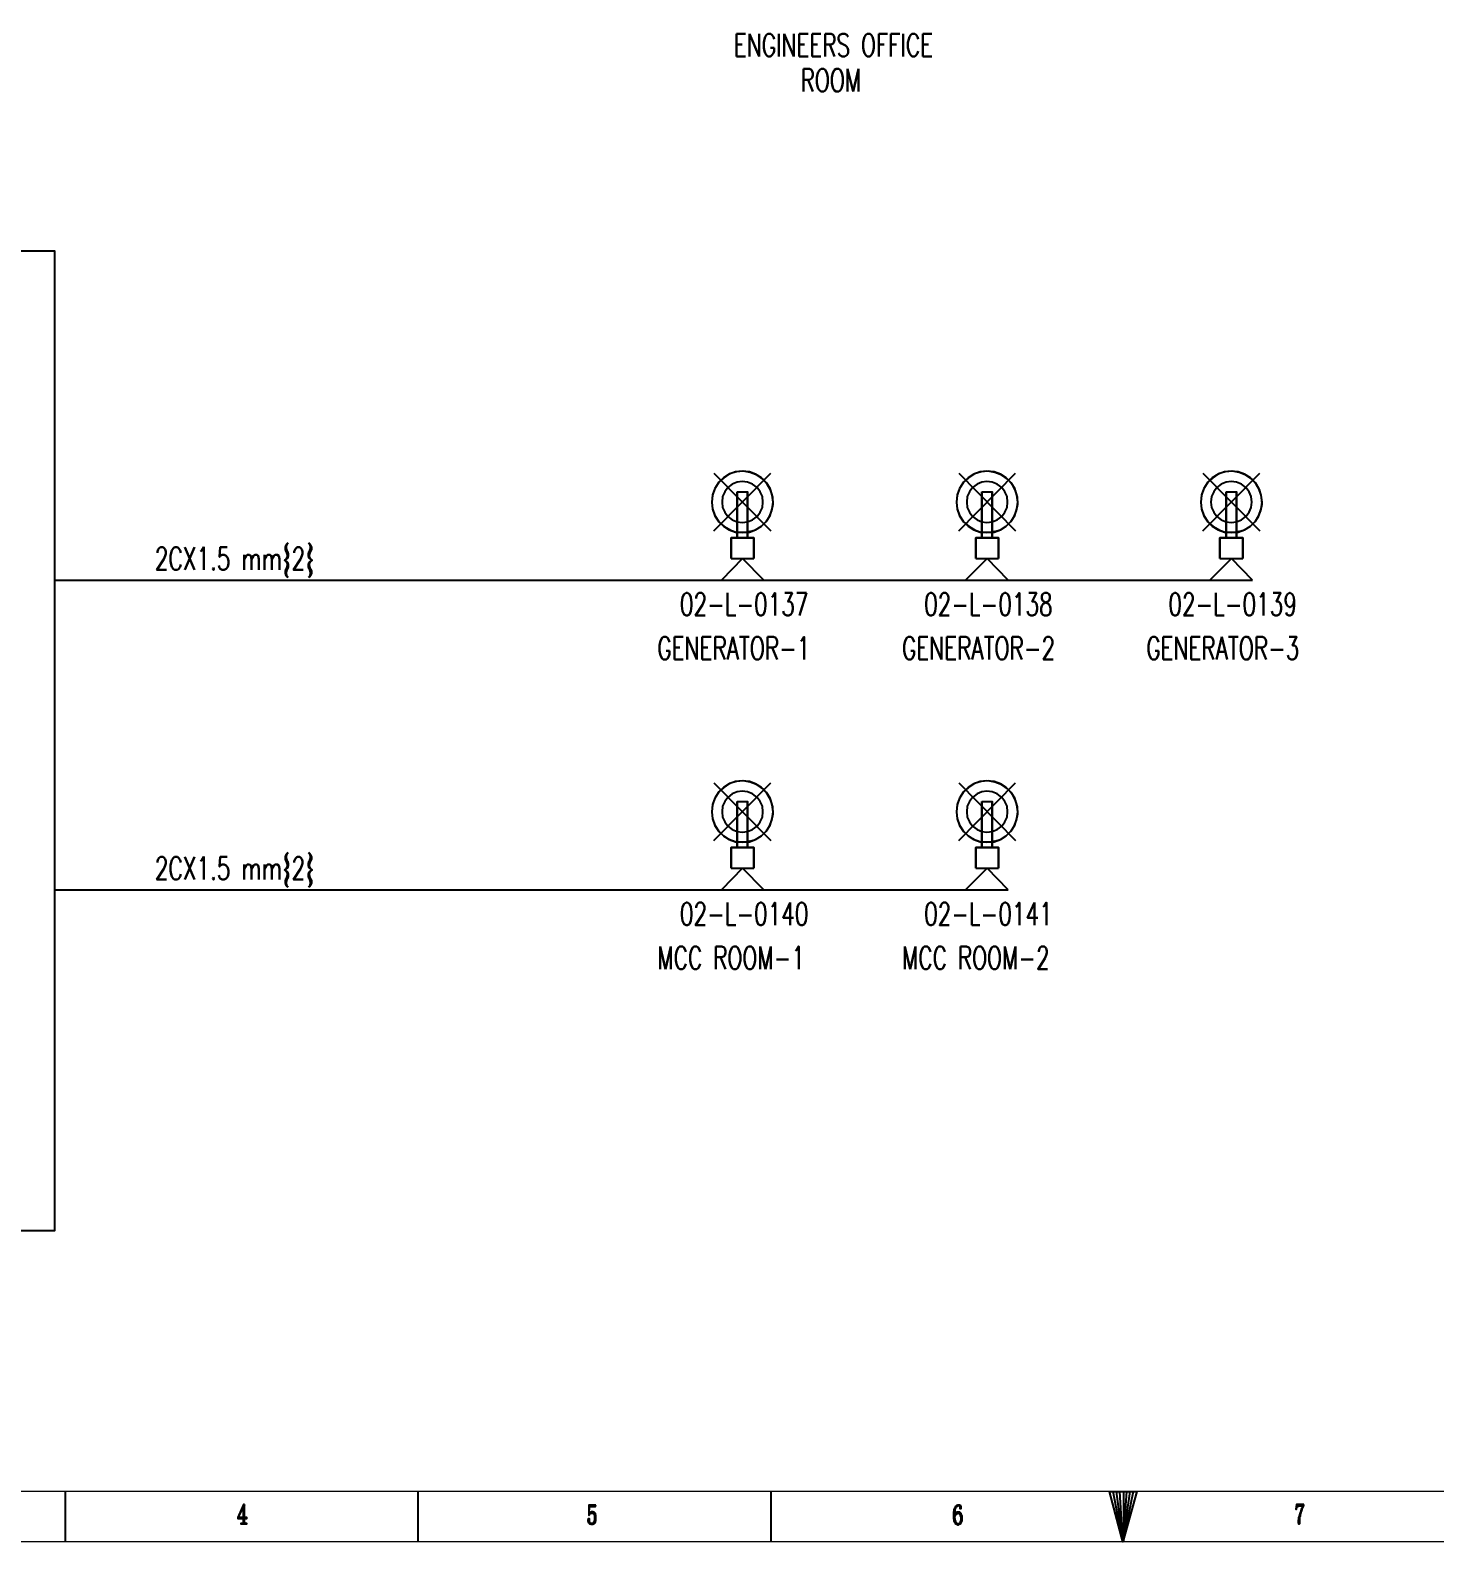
# Model space of a CAD drawing. Header units: inches. Extents: x 35 to 2894, y 23 to 617.
# Drawn here: x 2257.3 to 2536.1, y 22.8 to 322.8 of the extents above; entities that cross this region are included whole.
import ezdxf

# ---------------------------------------------------------------- set-up
doc = ezdxf.new("R2010")
doc.units = ezdxf.units.IN
doc.header["$MEASUREMENT"] = 0
doc.layers.add('Layer 1', color=7, linetype='Continuous')
doc.layers.add('LGT1', color=7, linetype='Continuous')
doc.styles.add('HZTXT', font='simplexs.shx', dxfattribs={"width": 0.7, "bigfont": 'hztxt.shx'})

msp = doc.modelspace()

# ---------------------------------------------------------------- hatches: boundary and pattern name
at = {"layer": 'Layer 1'}
for points in [[(2299.84, 30.19), (2299.66, 30.19), (2298.5, 27.61), (2298.5, 27.43), (2299.57, 27.43), (2299.57, 26.54), (2299.48, 26.45), (2299.13, 26.45), (2299.13, 26.36), (2300.28, 26.36), (2300.28, 26.45), (2300.02, 26.45), (2299.93, 26.54), (2299.93, 26.63), (2299.84, 26.72), (2299.84, 27.43), (2300.28, 27.43), (2300.28, 27.61), (2299.84, 27.61), (2298.59, 27.61), (2299.57, 29.56)], [(2299.84, 30.19), (2299.57, 29.56), (2299.57, 27.61), (2298.59, 27.61), (2299.84, 27.61)], [(2369.58, 30.1), (2368.16, 30.1), (2368.16, 28.05), (2368.25, 28.05), (2368.34, 28.14), (2368.34, 28.23), (2368.25, 28.32), (2368.34, 29.83), (2369.5, 29.83)], [(2441.64, 30.1), (2441.38, 30.1), (2441.29, 30.01), (2441.2, 30.01), (2441.2, 29.92), (2441.11, 29.92), (2441.02, 29.83), (2440.93, 29.74), (2440.93, 29.65), (2440.84, 29.56), (2440.75, 29.48), (2440.75, 29.3), (2440.67, 29.21), (2440.67, 28.85), (2440.58, 28.76), (2440.58, 28.14), (2440.58, 27.96), (2440.58, 27.34), (2440.67, 27.25), (2440.67, 26.9), (2440.75, 26.81), (2440.75, 26.72), (2440.84, 26.72), (2440.84, 26.63), (2440.93, 26.54), (2440.93, 26.45), (2441.02, 26.36), (2441.47, 26.36), (2441.38, 26.36), (2441.29, 26.45), (2441.2, 26.45), (2441.2, 26.54), (2441.11, 26.63), (2441.02, 26.72), (2441.02, 26.9), (2440.93, 26.98), (2440.93, 27.34), (2440.84, 27.52), (2440.84, 27.78), (2440.93, 27.87), (2440.93, 28.05), (2440.84, 28.14), (2440.84, 28.59), (2440.93, 28.67), (2440.93, 29.39), (2441.02, 29.48), (2441.02, 29.56), (2441.11, 29.65), (2441.11, 29.74), (2441.2, 29.83), (2441.29, 29.83), (2441.38, 29.92), (2441.47, 29.92), (2441.55, 30.01), (2441.91, 30.01), (2441.82, 30.01), (2441.82, 30.1), (2441.73, 30.1)], [(2441.91, 30.01), (2441.55, 30.01), (2441.64, 30.01), (2441.73, 29.92), (2441.82, 29.83), (2441.82, 29.39), (2441.91, 29.39), (2442.09, 29.39), (2442.09, 29.48), (2442.09, 29.83), (2442, 29.92)], [(2510.14, 30.19), (2508.63, 30.19), (2508.54, 29.3), (2508.63, 29.3), (2508.63, 29.39), (2508.63, 29.48), (2508.72, 29.56), (2508.72, 29.65), (2508.81, 29.74), (2508.9, 29.83), (2508.99, 29.83), (2509.08, 29.92), (2510.06, 29.92), (2510.14, 30.01)], [(2368.16, 27.43), (2368.16, 27.34), (2368.07, 27.34), (2368.07, 27.25), (2367.98, 27.16), (2367.98, 26.9), (2368.07, 26.81), (2368.07, 26.72), (2368.16, 26.63), (2368.25, 26.54), (2368.25, 26.45), (2368.34, 26.36), (2368.78, 26.45), (2368.52, 26.45), (2368.43, 26.54), (2368.34, 26.63), (2368.25, 26.63), (2368.25, 26.72), (2368.25, 26.81), (2368.34, 26.9), (2368.34, 27.34), (2368.25, 27.34)], [(2368.43, 28.59), (2368.34, 28.5), (2368.34, 28.41), (2368.25, 28.32), (2368.34, 28.23), (2368.43, 28.32), (2368.43, 28.41), (2368.52, 28.41), (2368.61, 28.5), (2368.78, 28.5)], [(2368.87, 28.76), (2368.69, 28.76), (2368.61, 28.67), (2368.52, 28.67), (2368.43, 28.59), (2368.78, 28.5), (2369.05, 28.5), (2369.05, 28.41), (2369.14, 28.32), (2369.23, 28.23), (2369.23, 28.14), (2369.32, 28.05), (2369.32, 27.07), (2369.23, 26.98), (2369.23, 26.81), (2369.14, 26.72), (2369.14, 26.63), (2369.05, 26.54), (2368.96, 26.45), (2368.78, 26.45), (2368.34, 26.36), (2368.52, 26.36), (2368.61, 26.27), (2369.05, 26.27), (2369.14, 26.36), (2369.23, 26.45), (2369.32, 26.45), (2369.41, 26.54), (2369.41, 26.63), (2369.5, 26.72), (2369.5, 26.9), (2369.58, 26.98), (2369.58, 28.05), (2369.5, 28.14), (2369.5, 28.41), (2369.41, 28.41), (2369.41, 28.5), (2369.32, 28.5), (2369.32, 28.59), (2369.23, 28.67), (2369.14, 28.67), (2369.05, 28.76)], [(2441.11, 28.5), (2441.02, 28.41), (2440.93, 28.32), (2440.93, 28.23), (2440.84, 28.14), (2440.93, 28.05), (2441.02, 28.14), (2441.11, 28.23), (2441.2, 28.32), (2441.29, 28.41), (2441.38, 28.41), (2441.47, 28.5), (2441.55, 28.5)], [(2441.55, 28.67), (2441.29, 28.67), (2441.2, 28.59), (2441.11, 28.5), (2441.55, 28.5), (2441.64, 28.41), (2441.73, 28.41), (2441.82, 28.32), (2441.82, 28.23), (2441.91, 28.14), (2441.91, 27.96), (2442, 27.87), (2442, 26.9), (2441.91, 26.81), (2441.91, 26.63), (2441.82, 26.54), (2441.82, 26.45), (2441.73, 26.45), (2441.64, 26.36), (2441.11, 26.36), (2441.11, 26.27), (2441.29, 26.27), (2441.38, 26.18), (2441.55, 26.18), (2441.64, 26.27), (2441.73, 26.27), (2441.82, 26.36), (2441.91, 26.36), (2442, 26.45), (2442, 26.54), (2442.09, 26.54), (2442.09, 26.63), (2442.18, 26.72), (2442.18, 26.9), (2442.27, 26.98), (2442.27, 27.96), (2442.18, 28.05), (2442.18, 28.23), (2442.09, 28.32), (2442.09, 28.41), (2442, 28.5), (2441.91, 28.59), (2441.82, 28.59), (2441.82, 28.67)], [(2510.06, 29.92), (2509.88, 29.92), (2509.88, 29.74), (2509.79, 29.65), (2509.79, 29.48), (2509.7, 29.39), (2509.61, 29.21), (2509.61, 29.12), (2509.52, 29.03), (2509.52, 28.85), (2509.43, 28.76), (2509.43, 28.59), (2509.34, 28.5), (2509.34, 28.32), (2509.25, 28.23), (2509.25, 28.05), (2509.17, 27.96), (2509.17, 27.7), (2509.08, 27.61), (2509.08, 27.43), (2509.08, 27.34), (2509.08, 27.25), (2508.99, 27.07), (2508.99, 26.54), (2509.08, 26.45), (2509.08, 26.36), (2509.17, 26.36), (2509.25, 26.36), (2509.34, 26.45), (2509.34, 27.78), (2509.43, 27.87), (2509.43, 28.23), (2509.52, 28.32), (2509.52, 28.41), (2509.61, 28.59), (2509.61, 28.85), (2509.7, 28.94), (2509.7, 29.03), (2509.79, 29.12), (2509.79, 29.3), (2509.88, 29.39), (2509.88, 29.56), (2509.97, 29.65), (2509.97, 29.74), (2510.06, 29.83)]]:
    msp.add_hatch(color=0, dxfattribs=at).paths.add_polyline_path(points)

# ---------------------------------------------------------------- linework, layer by layer
msp.add_lwpolyline([(2191.93, 278.99), (2262.12, 278.99), (2262.12, 84.49), (2191.93, 84.49)], close=True)
at = {"layer": 'Layer 1', "color": 5, "lineweight": 15}
msp.add_lwpolyline([(2054.21, 616.81), (2894.28, 616.81), (2894.28, 22.8), (2054.21, 22.8), (2054.21, 616.81)], dxfattribs=at)
at = {"layer": 'Layer 1', "color": 0, "lineweight": 9}
msp.add_lwpolyline([(2064.18, 606.84), (2884.32, 606.84), (2884.32, 32.77), (2064.18, 32.77), (2064.18, 606.84)], dxfattribs=at)
at = {"layer": 'Layer 1', "color": 1, "lineweight": -3}
for points in [[(2404.77, 228.72), (2404.68, 230.14), (2404.32, 231.48), (2403.61, 232.72), (2402.72, 233.7), (2401.57, 234.5), (2400.23, 235.03), (2398.9, 235.3), (2397.47, 235.12), (2396.14, 234.77), (2394.98, 233.97), (2394, 233.08), (2393.2, 231.83), (2392.76, 230.59), (2392.58, 229.16)], [(2404.77, 229.16), (2404.59, 230.5), (2404.15, 231.83), (2403.43, 232.99), (2402.46, 233.97), (2401.3, 234.68), (2400.05, 235.12), (2398.63, 235.3), (2397.3, 235.12), (2396.05, 234.68), (2394.89, 233.97), (2393.92, 232.99), (2393.2, 231.83), (2392.76, 230.5), (2392.58, 229.16), (2392.76, 227.83), (2393.2, 226.49), (2393.92, 225.34), (2394.89, 224.36), (2396.05, 223.65), (2397.3, 223.2), (2398.63, 223.11), (2400.05, 223.2), (2401.3, 223.65), (2402.46, 224.36), (2403.43, 225.34), (2404.15, 226.49), (2404.59, 227.83), (2404.77, 229.16)], [(2393.03, 223.47), (2404.32, 234.86)], [(2393.03, 234.86), (2404.32, 223.47)], [(2453.34, 228.72), (2453.25, 230.14), (2452.9, 231.48), (2452.19, 232.72), (2451.3, 233.7), (2450.14, 234.5), (2448.81, 235.03), (2447.47, 235.3), (2446.05, 235.12), (2444.71, 234.77), (2443.56, 233.97), (2442.58, 233.08), (2441.78, 231.83), (2441.33, 230.59), (2441.15, 229.16)], [(2453.34, 229.16), (2453.16, 230.5), (2452.72, 231.83), (2452.01, 232.99), (2451.03, 233.97), (2449.87, 234.68), (2448.63, 235.12), (2447.2, 235.3), (2445.87, 235.12), (2444.62, 234.68), (2443.47, 233.97), (2442.49, 232.99), (2441.78, 231.83), (2441.33, 230.5), (2441.15, 229.16), (2441.33, 227.83), (2441.78, 226.49), (2442.49, 225.34), (2443.47, 224.36), (2444.62, 223.65), (2445.87, 223.2), (2447.2, 223.11), (2448.63, 223.2), (2449.87, 223.65), (2451.03, 224.36), (2452.01, 225.34), (2452.72, 226.49), (2453.16, 227.83), (2453.34, 229.16)], [(2441.6, 223.47), (2452.9, 234.86)], [(2441.6, 234.86), (2452.9, 223.47)], [(2501.83, 228.72), (2501.74, 230.14), (2501.38, 231.48), (2500.67, 232.72), (2499.78, 233.7), (2498.62, 234.5), (2497.29, 235.03), (2495.96, 235.3), (2494.53, 235.12), (2493.2, 234.77), (2492.04, 233.97), (2491.06, 233.08), (2490.26, 231.83), (2489.82, 230.59), (2489.64, 229.16)], [(2501.83, 229.16), (2501.65, 230.5), (2501.2, 231.83), (2500.49, 232.99), (2499.51, 233.97), (2498.36, 234.68), (2497.11, 235.12), (2495.69, 235.3), (2494.35, 235.12), (2493.11, 234.68), (2491.95, 233.97), (2490.97, 232.99), (2490.26, 231.83), (2489.82, 230.5), (2489.64, 229.16), (2489.82, 227.83), (2490.26, 226.49), (2490.97, 225.34), (2491.95, 224.36), (2493.11, 223.65), (2494.35, 223.2), (2495.69, 223.11), (2497.11, 223.2), (2498.36, 223.65), (2499.51, 224.36), (2500.49, 225.34), (2501.2, 226.49), (2501.65, 227.83), (2501.83, 229.16)], [(2490.08, 223.47), (2501.38, 234.86)], [(2490.08, 234.86), (2501.38, 223.47)], [(2402.72, 229.16), (2402.63, 230.23), (2402.19, 231.21), (2401.57, 232.01), (2400.68, 232.72), (2399.7, 233.08), (2398.63, 233.25), (2397.65, 233.08), (2396.67, 232.72), (2395.78, 232.01), (2395.16, 231.21), (2394.72, 230.23), (2394.63, 229.16), (2394.72, 228.09), (2395.16, 227.12), (2395.78, 226.31), (2396.67, 225.6), (2397.65, 225.25), (2398.63, 225.07), (2399.7, 225.25), (2400.68, 225.6), (2401.57, 226.31), (2402.19, 227.12), (2402.63, 228.09), (2402.72, 229.16)], [(2397.65, 231.21), (2397.65, 222.04)], [(2399.7, 222.04), (2397.65, 222.04), (2397.65, 231.21)], [(2399.7, 222.04), (2399.7, 231.21), (2399.7, 222.67), (2399.7, 222.04), (2397.65, 222.04)], [(2397.65, 231.21), (2399.7, 231.21)], [(2397.65, 231.21), (2399.7, 231.21)], [(2451.3, 229.16), (2451.21, 230.23), (2450.76, 231.21), (2450.14, 232.01), (2449.25, 232.72), (2448.27, 233.08), (2447.2, 233.25), (2446.23, 233.08), (2445.25, 232.72), (2444.36, 232.01), (2443.73, 231.21), (2443.29, 230.23), (2443.2, 229.16), (2443.29, 228.09), (2443.73, 227.12), (2444.36, 226.31), (2445.25, 225.6), (2446.23, 225.25), (2447.2, 225.07), (2448.27, 225.25), (2449.25, 225.6), (2450.14, 226.31), (2450.76, 227.12), (2451.21, 228.09), (2451.3, 229.16)], [(2446.23, 231.21), (2446.23, 222.04)], [(2448.27, 222.04), (2446.23, 222.04), (2446.23, 231.21)], [(2448.27, 222.04), (2448.27, 231.21), (2448.27, 222.67), (2448.27, 222.04), (2446.23, 222.04)], [(2446.23, 231.21), (2448.27, 231.21)], [(2446.23, 231.21), (2448.27, 231.21)], [(2499.78, 229.16), (2499.69, 230.23), (2499.25, 231.21), (2498.62, 232.01), (2497.73, 232.72), (2496.76, 233.08), (2495.69, 233.25), (2494.71, 233.08), (2493.73, 232.72), (2492.84, 232.01), (2492.22, 231.21), (2491.77, 230.23), (2491.68, 229.16), (2491.77, 228.09), (2492.22, 227.12), (2492.84, 226.31), (2493.73, 225.6), (2494.71, 225.25), (2495.69, 225.07), (2496.76, 225.25), (2497.73, 225.6), (2498.62, 226.31), (2499.25, 227.12), (2499.69, 228.09), (2499.78, 229.16)], [(2494.71, 231.21), (2494.71, 222.04)], [(2496.76, 222.04), (2494.71, 222.04), (2494.71, 231.21)], [(2496.76, 222.04), (2496.76, 231.21), (2496.76, 222.67), (2496.76, 222.04), (2494.71, 222.04)], [(2494.71, 231.21), (2496.76, 231.21)], [(2494.71, 231.21), (2496.76, 231.21)], [(2392.58, 229.16), (2392.76, 227.74), (2393.2, 226.4), (2394, 225.25), (2395.07, 224.27), (2396.32, 223.56), (2397.65, 223.11)], [(2400.14, 223.29), (2401.3, 223.65), (2402.46, 224.36), (2403.35, 225.25), (2404.06, 226.31), (2404.5, 227.47), (2404.77, 228.72)], [(2441.15, 229.16), (2441.33, 227.74), (2441.78, 226.4), (2442.58, 225.25), (2443.65, 224.27), (2444.89, 223.56), (2446.23, 223.11)], [(2448.72, 223.29), (2449.87, 223.65), (2451.03, 224.36), (2451.92, 225.25), (2452.63, 226.31), (2453.08, 227.47), (2453.34, 228.72)], [(2489.64, 229.16), (2489.82, 227.74), (2490.26, 226.4), (2491.06, 225.25), (2492.13, 224.27), (2493.38, 223.56), (2494.71, 223.11)], [(2497.2, 223.29), (2498.36, 223.65), (2499.51, 224.36), (2500.4, 225.25), (2501.12, 226.31), (2501.56, 227.47), (2501.83, 228.72)], [(2396.41, 217.95), (2396.41, 222.04), (2400.94, 222.04), (2400.94, 217.95)], [(2396.41, 222.04), (2396.41, 217.95)], [(2400.94, 222.04), (2396.41, 222.04)], [(2400.14, 223.29), (2399.7, 223.11), (2397.65, 223.11)], [(2400.94, 217.95), (2400.94, 222.04)], [(2444.98, 217.95), (2444.98, 222.04), (2449.52, 222.04), (2449.52, 217.95)], [(2444.98, 222.04), (2444.98, 217.95)], [(2449.52, 222.04), (2444.98, 222.04)], [(2448.72, 223.29), (2448.27, 223.11), (2446.23, 223.11)], [(2449.52, 217.95), (2449.52, 222.04)], [(2493.46, 217.95), (2493.46, 222.04), (2498, 222.04), (2498, 217.95)], [(2493.46, 222.04), (2493.46, 217.95)], [(2498, 222.04), (2493.46, 222.04)], [(2497.2, 223.29), (2496.76, 223.11), (2494.71, 223.11)], [(2498, 217.95), (2498, 222.04)], [(2396.41, 217.95), (2400.94, 217.95)], [(2396.41, 217.95), (2400.94, 217.95)], [(2444.98, 217.95), (2449.52, 217.95)], [(2444.98, 217.95), (2449.52, 217.95)], [(2493.46, 217.95), (2498, 217.95)], [(2493.46, 217.95), (2498, 217.95)], [(2404.77, 167.26), (2404.68, 168.68), (2404.32, 170.02), (2403.61, 171.26), (2402.72, 172.24), (2401.57, 173.04), (2400.23, 173.58), (2398.9, 173.84), (2397.47, 173.66), (2396.14, 173.31), (2394.98, 172.51), (2394, 171.62), (2393.2, 170.37), (2392.76, 169.13), (2392.58, 167.7)], [(2404.77, 167.7), (2404.59, 169.04), (2404.15, 170.37), (2403.43, 171.53), (2402.46, 172.51), (2401.3, 173.22), (2400.05, 173.66), (2398.63, 173.84), (2397.3, 173.66), (2396.05, 173.22), (2394.89, 172.51), (2393.92, 171.53), (2393.2, 170.37), (2392.76, 169.04), (2392.58, 167.7), (2392.76, 166.37), (2393.2, 165.04), (2393.92, 163.88), (2394.89, 162.9), (2396.05, 162.19), (2397.3, 161.74), (2398.63, 161.65), (2400.05, 161.74), (2401.3, 162.19), (2402.46, 162.9), (2403.43, 163.88), (2404.15, 165.04), (2404.59, 166.37), (2404.77, 167.7)], [(2393.03, 162.01), (2404.32, 173.4)], [(2393.03, 173.4), (2404.32, 162.01)], [(2402.72, 167.7), (2402.63, 168.77), (2402.19, 169.75), (2401.57, 170.55), (2400.68, 171.26), (2399.7, 171.62), (2398.63, 171.8), (2397.65, 171.62), (2396.67, 171.26), (2395.78, 170.55), (2395.16, 169.75), (2394.72, 168.77), (2394.63, 167.7), (2394.72, 166.64), (2395.16, 165.66), (2395.78, 164.86), (2396.67, 164.15), (2397.65, 163.79), (2398.63, 163.61), (2399.7, 163.79), (2400.68, 164.15), (2401.57, 164.86), (2402.19, 165.66), (2402.63, 166.64), (2402.72, 167.7)], [(2453.34, 167.26), (2453.25, 168.68), (2452.9, 170.02), (2452.19, 171.26), (2451.3, 172.24), (2450.14, 173.04), (2448.81, 173.58), (2447.47, 173.84), (2446.05, 173.66), (2444.71, 173.31), (2443.56, 172.51), (2442.58, 171.62), (2441.78, 170.37), (2441.33, 169.13), (2441.15, 167.7)], [(2453.34, 167.7), (2453.16, 169.04), (2452.72, 170.37), (2452.01, 171.53), (2451.03, 172.51), (2449.87, 173.22), (2448.63, 173.66), (2447.2, 173.84), (2445.87, 173.66), (2444.62, 173.22), (2443.47, 172.51), (2442.49, 171.53), (2441.78, 170.37), (2441.33, 169.04), (2441.15, 167.7), (2441.33, 166.37), (2441.78, 165.04), (2442.49, 163.88), (2443.47, 162.9), (2444.62, 162.19), (2445.87, 161.74), (2447.2, 161.65), (2448.63, 161.74), (2449.87, 162.19), (2451.03, 162.9), (2452.01, 163.88), (2452.72, 165.04), (2453.16, 166.37), (2453.34, 167.7)], [(2441.6, 162.01), (2452.9, 173.4)], [(2441.6, 173.4), (2452.9, 162.01)], [(2451.3, 167.7), (2451.21, 168.77), (2450.76, 169.75), (2450.14, 170.55), (2449.25, 171.26), (2448.27, 171.62), (2447.2, 171.8), (2446.23, 171.62), (2445.25, 171.26), (2444.36, 170.55), (2443.73, 169.75), (2443.29, 168.77), (2443.2, 167.7), (2443.29, 166.64), (2443.73, 165.66), (2444.36, 164.86), (2445.25, 164.15), (2446.23, 163.79), (2447.2, 163.61), (2448.27, 163.79), (2449.25, 164.15), (2450.14, 164.86), (2450.76, 165.66), (2451.21, 166.64), (2451.3, 167.7)], [(2397.65, 169.75), (2397.65, 160.59)], [(2399.7, 160.59), (2397.65, 160.59), (2397.65, 169.75)], [(2399.7, 160.59), (2399.7, 169.75), (2399.7, 161.21), (2399.7, 160.59), (2397.65, 160.59)], [(2397.65, 169.75), (2399.7, 169.75)], [(2397.65, 169.75), (2399.7, 169.75)], [(2446.23, 169.75), (2446.23, 160.59)], [(2448.27, 160.59), (2446.23, 160.59), (2446.23, 169.75)], [(2448.27, 160.59), (2448.27, 169.75), (2448.27, 161.21), (2448.27, 160.59), (2446.23, 160.59)], [(2446.23, 169.75), (2448.27, 169.75)], [(2446.23, 169.75), (2448.27, 169.75)], [(2392.58, 167.7), (2392.76, 166.28), (2393.2, 164.95), (2394, 163.79), (2395.07, 162.81), (2396.32, 162.1), (2397.65, 161.65)], [(2400.14, 161.83), (2401.3, 162.19), (2402.46, 162.9), (2403.35, 163.79), (2404.06, 164.86), (2404.5, 166.01), (2404.77, 167.26)], [(2441.15, 167.7), (2441.33, 166.28), (2441.78, 164.95), (2442.58, 163.79), (2443.65, 162.81), (2444.89, 162.1), (2446.23, 161.65)], [(2448.72, 161.83), (2449.87, 162.19), (2451.03, 162.9), (2451.92, 163.79), (2452.63, 164.86), (2453.08, 166.01), (2453.34, 167.26)], [(2396.41, 156.49), (2396.41, 160.59), (2400.94, 160.59), (2400.94, 156.49)], [(2396.41, 160.59), (2396.41, 156.49)], [(2400.94, 160.59), (2396.41, 160.59)], [(2400.14, 161.83), (2399.7, 161.65), (2397.65, 161.65)], [(2400.94, 156.49), (2400.94, 160.59)], [(2444.98, 156.49), (2444.98, 160.59), (2449.52, 160.59), (2449.52, 156.49)], [(2444.98, 160.59), (2444.98, 156.49)], [(2449.52, 160.59), (2444.98, 160.59)], [(2448.72, 161.83), (2448.27, 161.65), (2446.23, 161.65)], [(2449.52, 156.49), (2449.52, 160.59)], [(2396.41, 156.49), (2400.94, 156.49)], [(2396.41, 156.49), (2400.94, 156.49)], [(2444.98, 156.49), (2449.52, 156.49)], [(2444.98, 156.49), (2449.52, 156.49)]]:
    msp.add_lwpolyline(points, dxfattribs=at)
at = {"layer": 'Layer 1', "lineweight": -3}
for points in [[(2402.94, 213.68), (2398.67, 217.95), (2394.49, 213.68), (2402.94, 213.68)], [(2451.43, 213.68), (2447.25, 217.95), (2442.98, 213.68), (2451.43, 213.68)], [(2499.91, 213.68), (2495.73, 217.95), (2491.46, 213.68), (2499.91, 213.68)], [(2262.12, 213.68), (2394.49, 213.68)], [(2402.94, 213.68), (2442.98, 213.68)], [(2451.43, 213.68), (2491.46, 213.68)], [(2402.94, 152.22), (2398.67, 156.49), (2394.49, 152.22), (2402.94, 152.22)], [(2451.43, 152.22), (2447.25, 156.49), (2442.98, 152.22), (2451.43, 152.22)], [(2262.12, 152.22), (2394.49, 152.22)], [(2402.94, 152.22), (2442.98, 152.22)]]:
    msp.add_lwpolyline(points, dxfattribs=at)
at = {"layer": 'Layer 1', "color": 0, "lineweight": -3}
for points in [[(2264.25, 32.77), (2264.25, 22.8)], [(2299.84, 30.19), (2299.66, 30.19), (2298.5, 27.61), (2298.5, 27.43), (2299.57, 27.43), (2299.57, 26.54), (2299.48, 26.45), (2299.13, 26.45), (2299.13, 26.36), (2300.28, 26.36), (2300.28, 26.45), (2300.02, 26.45), (2299.93, 26.54), (2299.93, 26.63), (2299.84, 26.72), (2299.84, 27.43), (2300.28, 27.43), (2300.28, 27.61), (2299.84, 27.61), (2298.59, 27.61), (2299.57, 29.56), (2299.84, 30.19)], [(2299.84, 30.19), (2299.57, 29.56), (2299.57, 27.61), (2298.59, 27.61), (2299.84, 27.61), (2299.84, 30.19)], [(2334.27, 32.77), (2334.27, 22.8)], [(2369.58, 30.1), (2368.16, 30.1), (2368.16, 28.05), (2368.25, 28.05), (2368.34, 28.14), (2368.34, 28.23), (2368.25, 28.32), (2368.34, 29.83), (2369.5, 29.83), (2369.58, 30.1)], [(2404.28, 32.77), (2404.28, 22.8)], [(2441.64, 30.1), (2441.38, 30.1), (2441.29, 30.01), (2441.2, 30.01), (2441.2, 29.92), (2441.11, 29.92), (2441.02, 29.83), (2440.93, 29.74), (2440.93, 29.65), (2440.84, 29.56), (2440.75, 29.48), (2440.75, 29.3), (2440.67, 29.21), (2440.67, 28.85), (2440.58, 28.76), (2440.58, 28.14), (2440.58, 27.96), (2440.58, 27.34), (2440.67, 27.25), (2440.67, 26.9), (2440.75, 26.81), (2440.75, 26.72), (2440.84, 26.72), (2440.84, 26.63), (2440.93, 26.54), (2440.93, 26.45), (2441.02, 26.36), (2441.47, 26.36), (2441.38, 26.36), (2441.29, 26.45), (2441.2, 26.45), (2441.2, 26.54), (2441.11, 26.63), (2441.02, 26.72), (2441.02, 26.9), (2440.93, 26.98), (2440.93, 27.34), (2440.84, 27.52), (2440.84, 27.78), (2440.93, 27.87), (2440.93, 28.05), (2440.84, 28.14), (2440.84, 28.59), (2440.93, 28.67), (2440.93, 29.39), (2441.02, 29.48), (2441.02, 29.56), (2441.11, 29.65), (2441.11, 29.74), (2441.2, 29.83), (2441.29, 29.83), (2441.38, 29.92), (2441.47, 29.92), (2441.55, 30.01), (2441.91, 30.01), (2441.82, 30.01), (2441.82, 30.1), (2441.73, 30.1), (2441.64, 30.1)], [(2441.91, 30.01), (2441.55, 30.01), (2441.64, 30.01), (2441.73, 29.92), (2441.82, 29.83), (2441.82, 29.39), (2441.91, 29.39), (2442.09, 29.39), (2442.09, 29.48), (2442.09, 29.83), (2442, 29.92), (2441.91, 30.01)], [(2474.2, 22.8), (2471.53, 32.77), (2476.96, 32.77), (2474.2, 22.8), (2472.25, 32.77), (2472.87, 32.77), (2474.2, 22.8), (2473.58, 32.77), (2474.92, 32.77), (2474.2, 22.8), (2475.63, 32.77), (2476.25, 32.77), (2474.2, 22.8)], [(2474.29, 32.77), (2474.29, 22.8)], [(2510.14, 30.19), (2508.63, 30.19), (2508.54, 29.3), (2508.63, 29.3), (2508.63, 29.39), (2508.63, 29.48), (2508.72, 29.56), (2508.72, 29.65), (2508.81, 29.74), (2508.9, 29.83), (2508.99, 29.83), (2509.08, 29.92), (2510.06, 29.92), (2510.14, 30.01), (2510.14, 30.19)], [(2368.16, 27.43), (2368.16, 27.34), (2368.07, 27.34), (2368.07, 27.25), (2367.98, 27.16), (2367.98, 26.9), (2368.07, 26.81), (2368.07, 26.72), (2368.16, 26.63), (2368.25, 26.54), (2368.25, 26.45), (2368.34, 26.36), (2368.78, 26.45), (2368.52, 26.45), (2368.43, 26.54), (2368.34, 26.63), (2368.25, 26.63), (2368.25, 26.72), (2368.25, 26.81), (2368.34, 26.9), (2368.34, 27.34), (2368.25, 27.34), (2368.16, 27.43)], [(2368.43, 28.59), (2368.34, 28.5), (2368.34, 28.41), (2368.25, 28.32), (2368.34, 28.23), (2368.43, 28.32), (2368.43, 28.41), (2368.52, 28.41), (2368.61, 28.5), (2368.78, 28.5), (2368.43, 28.59)], [(2368.87, 28.76), (2368.69, 28.76), (2368.61, 28.67), (2368.52, 28.67), (2368.43, 28.59), (2368.78, 28.5), (2369.05, 28.5), (2369.05, 28.41), (2369.14, 28.32), (2369.23, 28.23), (2369.23, 28.14), (2369.32, 28.05), (2369.32, 27.07), (2369.23, 26.98), (2369.23, 26.81), (2369.14, 26.72), (2369.14, 26.63), (2369.05, 26.54), (2368.96, 26.45), (2368.78, 26.45), (2368.34, 26.36), (2368.52, 26.36), (2368.61, 26.27), (2369.05, 26.27), (2369.14, 26.36), (2369.23, 26.45), (2369.32, 26.45), (2369.41, 26.54), (2369.41, 26.63), (2369.5, 26.72), (2369.5, 26.9), (2369.58, 26.98), (2369.58, 28.05), (2369.5, 28.14), (2369.5, 28.41), (2369.41, 28.41), (2369.41, 28.5), (2369.32, 28.5), (2369.32, 28.59), (2369.23, 28.67), (2369.14, 28.67), (2369.05, 28.76), (2368.87, 28.76)], [(2441.11, 28.5), (2441.02, 28.41), (2440.93, 28.32), (2440.93, 28.23), (2440.84, 28.14), (2440.93, 28.05), (2441.02, 28.14), (2441.11, 28.23), (2441.2, 28.32), (2441.29, 28.41), (2441.38, 28.41), (2441.47, 28.5), (2441.55, 28.5), (2441.11, 28.5)], [(2441.55, 28.67), (2441.29, 28.67), (2441.2, 28.59), (2441.11, 28.5), (2441.55, 28.5), (2441.64, 28.41), (2441.73, 28.41), (2441.82, 28.32), (2441.82, 28.23), (2441.91, 28.14), (2441.91, 27.96), (2442, 27.87), (2442, 26.9), (2441.91, 26.81), (2441.91, 26.63), (2441.82, 26.54), (2441.82, 26.45), (2441.73, 26.45), (2441.64, 26.36), (2441.11, 26.36), (2441.11, 26.27), (2441.29, 26.27), (2441.38, 26.18), (2441.55, 26.18), (2441.64, 26.27), (2441.73, 26.27), (2441.82, 26.36), (2441.91, 26.36), (2442, 26.45), (2442, 26.54), (2442.09, 26.54), (2442.09, 26.63), (2442.18, 26.72), (2442.18, 26.9), (2442.27, 26.98), (2442.27, 27.96), (2442.18, 28.05), (2442.18, 28.23), (2442.09, 28.32), (2442.09, 28.41), (2442, 28.5), (2441.91, 28.59), (2441.82, 28.59), (2441.82, 28.67), (2441.55, 28.67)], [(2510.06, 29.92), (2509.88, 29.92), (2509.88, 29.74), (2509.79, 29.65), (2509.79, 29.48), (2509.7, 29.39), (2509.61, 29.21), (2509.61, 29.12), (2509.52, 29.03), (2509.52, 28.85), (2509.43, 28.76), (2509.43, 28.59), (2509.34, 28.5), (2509.34, 28.32), (2509.25, 28.23), (2509.25, 28.05), (2509.17, 27.96), (2509.17, 27.7), (2509.08, 27.61), (2509.08, 27.43), (2509.08, 27.34), (2509.08, 27.25), (2508.99, 27.07), (2508.99, 26.54), (2509.08, 26.45), (2509.08, 26.36), (2509.17, 26.36), (2509.25, 26.36), (2509.34, 26.45), (2509.34, 27.78), (2509.43, 27.87), (2509.43, 28.23), (2509.52, 28.32), (2509.52, 28.41), (2509.61, 28.59), (2509.61, 28.85), (2509.7, 28.94), (2509.7, 29.03), (2509.79, 29.12), (2509.79, 29.3), (2509.88, 29.39), (2509.88, 29.56), (2509.97, 29.65), (2509.97, 29.74), (2510.06, 29.83), (2510.06, 29.92)]]:
    msp.add_lwpolyline(points, dxfattribs=at)
at = {"layer": 'Layer 1', "lineweight": 0}
for points in [[(2299.84, 30.19), (2299.66, 30.19), (2298.5, 27.61), (2298.5, 27.43), (2299.57, 27.43), (2299.57, 26.54), (2299.48, 26.45), (2299.13, 26.45), (2299.13, 26.36), (2300.28, 26.36), (2300.28, 26.45), (2300.02, 26.45), (2299.93, 26.54), (2299.93, 26.63), (2299.84, 26.72), (2299.84, 27.43), (2300.28, 27.43), (2300.28, 27.61), (2299.84, 27.61), (2298.59, 27.61), (2299.57, 29.56), (2299.84, 30.19)], [(2299.84, 30.19), (2299.57, 29.56), (2299.57, 27.61), (2298.59, 27.61), (2299.84, 27.61), (2299.84, 30.19)], [(2369.58, 30.1), (2368.16, 30.1), (2368.16, 28.05), (2368.25, 28.05), (2368.34, 28.14), (2368.34, 28.23), (2368.25, 28.32), (2368.34, 29.83), (2369.5, 29.83), (2369.58, 30.1)], [(2441.64, 30.1), (2441.38, 30.1), (2441.29, 30.01), (2441.2, 30.01), (2441.2, 29.92), (2441.11, 29.92), (2441.02, 29.83), (2440.93, 29.74), (2440.93, 29.65), (2440.84, 29.56), (2440.75, 29.48), (2440.75, 29.3), (2440.67, 29.21), (2440.67, 28.85), (2440.58, 28.76), (2440.58, 28.14), (2440.58, 27.96), (2440.58, 27.34), (2440.67, 27.25), (2440.67, 26.9), (2440.75, 26.81), (2440.75, 26.72), (2440.84, 26.72), (2440.84, 26.63), (2440.93, 26.54), (2440.93, 26.45), (2441.02, 26.36), (2441.47, 26.36), (2441.38, 26.36), (2441.29, 26.45), (2441.2, 26.45), (2441.2, 26.54), (2441.11, 26.63), (2441.02, 26.72), (2441.02, 26.9), (2440.93, 26.98), (2440.93, 27.34), (2440.84, 27.52), (2440.84, 27.78), (2440.93, 27.87), (2440.93, 28.05), (2440.84, 28.14), (2440.84, 28.59), (2440.93, 28.67), (2440.93, 29.39), (2441.02, 29.48), (2441.02, 29.56), (2441.11, 29.65), (2441.11, 29.74), (2441.2, 29.83), (2441.29, 29.83), (2441.38, 29.92), (2441.47, 29.92), (2441.55, 30.01), (2441.91, 30.01), (2441.82, 30.01), (2441.82, 30.1), (2441.73, 30.1), (2441.64, 30.1)], [(2441.91, 30.01), (2441.55, 30.01), (2441.64, 30.01), (2441.73, 29.92), (2441.82, 29.83), (2441.82, 29.39), (2441.91, 29.39), (2442.09, 29.39), (2442.09, 29.48), (2442.09, 29.83), (2442, 29.92), (2441.91, 30.01)], [(2510.14, 30.19), (2508.63, 30.19), (2508.54, 29.3), (2508.63, 29.3), (2508.63, 29.39), (2508.63, 29.48), (2508.72, 29.56), (2508.72, 29.65), (2508.81, 29.74), (2508.9, 29.83), (2508.99, 29.83), (2509.08, 29.92), (2510.06, 29.92), (2510.14, 30.01), (2510.14, 30.19)], [(2368.16, 27.43), (2368.16, 27.34), (2368.07, 27.34), (2368.07, 27.25), (2367.98, 27.16), (2367.98, 26.9), (2368.07, 26.81), (2368.07, 26.72), (2368.16, 26.63), (2368.25, 26.54), (2368.25, 26.45), (2368.34, 26.36), (2368.78, 26.45), (2368.52, 26.45), (2368.43, 26.54), (2368.34, 26.63), (2368.25, 26.63), (2368.25, 26.72), (2368.25, 26.81), (2368.34, 26.9), (2368.34, 27.34), (2368.25, 27.34), (2368.16, 27.43)], [(2368.43, 28.59), (2368.34, 28.5), (2368.34, 28.41), (2368.25, 28.32), (2368.34, 28.23), (2368.43, 28.32), (2368.43, 28.41), (2368.52, 28.41), (2368.61, 28.5), (2368.78, 28.5), (2368.43, 28.59)], [(2368.87, 28.76), (2368.69, 28.76), (2368.61, 28.67), (2368.52, 28.67), (2368.43, 28.59), (2368.78, 28.5), (2369.05, 28.5), (2369.05, 28.41), (2369.14, 28.32), (2369.23, 28.23), (2369.23, 28.14), (2369.32, 28.05), (2369.32, 27.07), (2369.23, 26.98), (2369.23, 26.81), (2369.14, 26.72), (2369.14, 26.63), (2369.05, 26.54), (2368.96, 26.45), (2368.78, 26.45), (2368.34, 26.36), (2368.52, 26.36), (2368.61, 26.27), (2369.05, 26.27), (2369.14, 26.36), (2369.23, 26.45), (2369.32, 26.45), (2369.41, 26.54), (2369.41, 26.63), (2369.5, 26.72), (2369.5, 26.9), (2369.58, 26.98), (2369.58, 28.05), (2369.5, 28.14), (2369.5, 28.41), (2369.41, 28.41), (2369.41, 28.5), (2369.32, 28.5), (2369.32, 28.59), (2369.23, 28.67), (2369.14, 28.67), (2369.05, 28.76), (2368.87, 28.76)], [(2441.11, 28.5), (2441.02, 28.41), (2440.93, 28.32), (2440.93, 28.23), (2440.84, 28.14), (2440.93, 28.05), (2441.02, 28.14), (2441.11, 28.23), (2441.2, 28.32), (2441.29, 28.41), (2441.38, 28.41), (2441.47, 28.5), (2441.55, 28.5), (2441.11, 28.5)], [(2441.55, 28.67), (2441.29, 28.67), (2441.2, 28.59), (2441.11, 28.5), (2441.55, 28.5), (2441.64, 28.41), (2441.73, 28.41), (2441.82, 28.32), (2441.82, 28.23), (2441.91, 28.14), (2441.91, 27.96), (2442, 27.87), (2442, 26.9), (2441.91, 26.81), (2441.91, 26.63), (2441.82, 26.54), (2441.82, 26.45), (2441.73, 26.45), (2441.64, 26.36), (2441.11, 26.36), (2441.11, 26.27), (2441.29, 26.27), (2441.38, 26.18), (2441.55, 26.18), (2441.64, 26.27), (2441.73, 26.27), (2441.82, 26.36), (2441.91, 26.36), (2442, 26.45), (2442, 26.54), (2442.09, 26.54), (2442.09, 26.63), (2442.18, 26.72), (2442.18, 26.9), (2442.27, 26.98), (2442.27, 27.96), (2442.18, 28.05), (2442.18, 28.23), (2442.09, 28.32), (2442.09, 28.41), (2442, 28.5), (2441.91, 28.59), (2441.82, 28.59), (2441.82, 28.67), (2441.55, 28.67)], [(2510.06, 29.92), (2509.88, 29.92), (2509.88, 29.74), (2509.79, 29.65), (2509.79, 29.48), (2509.7, 29.39), (2509.61, 29.21), (2509.61, 29.12), (2509.52, 29.03), (2509.52, 28.85), (2509.43, 28.76), (2509.43, 28.59), (2509.34, 28.5), (2509.34, 28.32), (2509.25, 28.23), (2509.25, 28.05), (2509.17, 27.96), (2509.17, 27.7), (2509.08, 27.61), (2509.08, 27.43), (2509.08, 27.34), (2509.08, 27.25), (2508.99, 27.07), (2508.99, 26.54), (2509.08, 26.45), (2509.08, 26.36), (2509.17, 26.36), (2509.25, 26.36), (2509.34, 26.45), (2509.34, 27.78), (2509.43, 27.87), (2509.43, 28.23), (2509.52, 28.32), (2509.52, 28.41), (2509.61, 28.59), (2509.61, 28.85), (2509.7, 28.94), (2509.7, 29.03), (2509.79, 29.12), (2509.79, 29.3), (2509.88, 29.39), (2509.88, 29.56), (2509.97, 29.65), (2509.97, 29.74), (2510.06, 29.83), (2510.06, 29.92)]]:
    msp.add_lwpolyline(points, dxfattribs=at)

# ---------------------------------------------------------------- texts
at = {"layer": 'LGT1', "color": 7, "lineweight": -3, "style": 'HZTXT', "width": 0.7}
for s, p in [('ENGINEERS OFFICE ', (2396.98, 317.6)), (' ROOM', (2408.07, 310.62)), ('2CX1.5 mm{2}', (2282.05, 215.68)), ('GENERATOR-1 ', (2381.79, 197.9)), ('GENERATOR-2 ', (2430.36, 197.9)), ('GENERATOR-3 ', (2478.85, 197.9)), ('2CX1.5 mm{2}', (2282.05, 154.22)), ('MCC ROOM-1 ', (2381.79, 136.45)), ('MCC ROOM-2 ', (2430.36, 136.45))]:
    msp.add_text(s, height=4.5, dxfattribs=at).set_placement(p)
at = {"layer": 'LGT1', "lineweight": -3, "style": 'HZTXT', "width": 0.7}
for s, p in [('02-L-0137', (2386.27, 206.61)), ('02-L-0138', (2434.75, 206.61)), ('02-L-0139', (2483.23, 206.61)), ('02-L-0140', (2386.27, 145.16)), ('02-L-0141', (2434.75, 145.16))]:
    msp.add_text(s, height=4.5, dxfattribs=at).set_placement(p)

doc.saveas('drawing.dxf')
